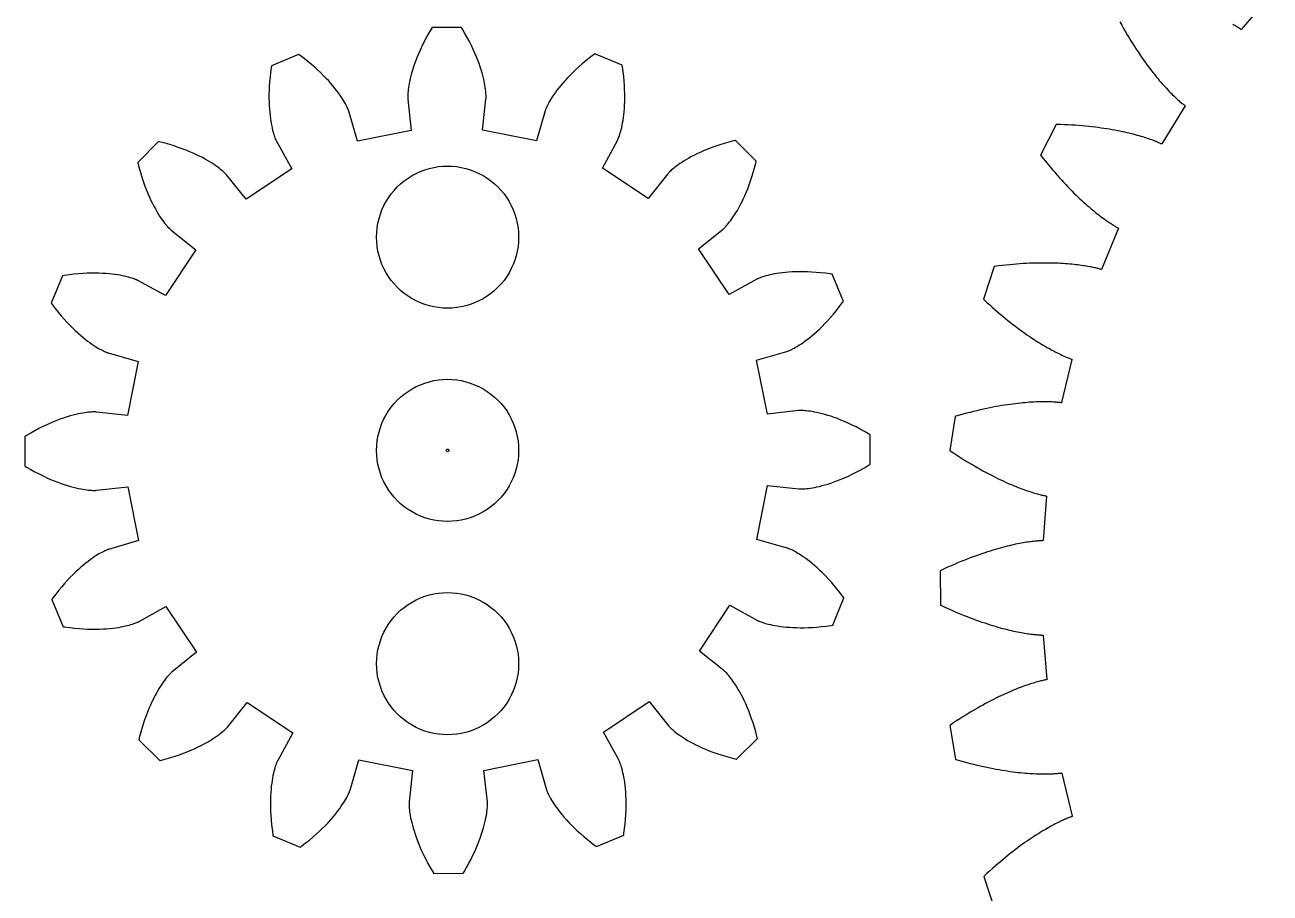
# Model space of a CAD drawing. Extents: x 1 to 210, y 26 to 294.
# Drawn here: x 1.5 to 89.2, y 112.9 to 173.9 of the extents above; entities that cross this region are included whole.
import ezdxf

# ---------------------------------------------------------------- set-up
doc = ezdxf.new("R2010")
doc.units = 0
for name, color, linetype in [('center', 7, 'CONTINUOUS'), ('circles', 7, 'CONTINUOUS'), ('gears', 7, 'CONTINUOUS')]:
    doc.layers.add(name, color=color, linetype=linetype)

msp = doc.modelspace()

# ---------------------------------------------------------------- linework, layer by layer
at = {"layer": 'center', "color": 7}
msp.add_lwpolyline([(31.37574, 144.01332)], close=True, dxfattribs=at)
for points in [[(31.18343, 144.01332), (31.18343, 144.047673), (31.201757, 144.079417), (31.231507, 144.096593)], [(31.231507, 143.930047), (31.201757, 143.947223), (31.18343, 143.978967), (31.18343, 144.01332)], [(31.231507, 144.096593), (31.261258, 144.11377), (31.297912, 144.11377), (31.327663, 144.096593)], [(31.327663, 143.930047), (31.297912, 143.91287), (31.261258, 143.91287), (31.231507, 143.930047)], [(31.327663, 144.096593), (31.357413, 144.079417), (31.37574, 144.047673), (31.37574, 144.01332)], [(31.37574, 144.01332), (31.37574, 143.978967), (31.357413, 143.947223), (31.327663, 143.930047)]]:
    msp.add_open_spline(points, degree=3, dxfattribs=at)
at = {"layer": 'circles', "color": 7}
for points in [[(36.279585, 159.01332)], [(36.279585, 144.01332)], [(36.279585, 129.01332)]]:
    msp.add_lwpolyline(points, close=True, dxfattribs=at)
for points in [[(28.779585, 163.343447), (30.32659, 164.236611), (32.23258, 164.236611), (33.779585, 163.343447)], [(26.279585, 159.01332), (26.279585, 160.799648), (27.23258, 162.450283), (28.779585, 163.343447)], [(33.779585, 163.343447), (35.32659, 162.450283), (36.279585, 160.799648), (36.279585, 159.01332)], [(28.779585, 154.683193), (27.23258, 155.576357), (26.279585, 157.226992), (26.279585, 159.01332)], [(36.279585, 159.01332), (36.279585, 157.226992), (35.32659, 155.576357), (33.779585, 154.683193)], [(33.779585, 154.683193), (32.23258, 153.790029), (30.32659, 153.790029), (28.779585, 154.683193)], [(28.779585, 148.343447), (30.32659, 149.236611), (32.23258, 149.236611), (33.779585, 148.343447)], [(26.279585, 144.01332), (26.279585, 145.799648), (27.23258, 147.450283), (28.779585, 148.343447)], [(33.779585, 148.343447), (35.32659, 147.450283), (36.279585, 145.799648), (36.279585, 144.01332)], [(28.779585, 139.683193), (27.23258, 140.576357), (26.279585, 142.226992), (26.279585, 144.01332)], [(36.279585, 144.01332), (36.279585, 142.226992), (35.32659, 140.576357), (33.779585, 139.683193)], [(33.779585, 139.683193), (32.23258, 138.790029), (30.32659, 138.790029), (28.779585, 139.683193)], [(28.779585, 133.343447), (30.32659, 134.236611), (32.23258, 134.236611), (33.779585, 133.343447)], [(26.279585, 129.01332), (26.279585, 130.799648), (27.23258, 132.450283), (28.779585, 133.343447)], [(33.779585, 133.343447), (35.32659, 132.450283), (36.279585, 130.799648), (36.279585, 129.01332)], [(28.779585, 124.683193), (27.23258, 125.576357), (26.279585, 127.226992), (26.279585, 129.01332)], [(36.279585, 129.01332), (36.279585, 127.226992), (35.32659, 125.576357), (33.779585, 124.683193)], [(33.779585, 124.683193), (32.23258, 123.790029), (30.32659, 123.790029), (28.779585, 124.683193)]]:
    msp.add_open_spline(points, degree=3, dxfattribs=at)
at = {"layer": 'gears', "color": 1}
for points in [[(89.170049, 176.00758), (87.126488, 173.62993), (87.115698, 173.62593), (87.078278, 173.65123), (87.036608, 173.67883), (86.990868, 173.70873), (86.940818, 173.74083), (86.886368, 173.77483), (86.827618, 173.81103), (86.764478, 173.84923), (86.696888, 173.88923), (86.624858, 173.93103), (86.548378, 173.97463)], [(78.599919, 174.15127), (78.729684, 173.91694), (78.859273, 173.68789), (78.988565, 173.46407), (79.117437, 173.24542), (79.245593, 173.03195), (79.373275, 172.82378), (79.500296, 172.62067), (79.626478, 172.42269), (79.751753, 172.22967), (79.87619, 172.04178), (79.999668, 171.85897), (80.121941, 171.68112), (80.243066, 171.50813), (80.362986, 171.3401), (80.481582, 171.177), (80.59873, 171.01876), (80.714486, 170.86525), (80.828673, 170.71657), (80.941291, 170.57269), (81.05215, 170.43338), (81.161198, 170.29878), (81.268488, 170.16876), (81.373722, 170.04333), (81.477076, 169.92244), (81.578429, 169.80602), (81.677539, 169.69396), (81.774519, 169.58632), (81.869199, 169.48317), (81.961569, 169.38427), (82.051569, 169.28957), (82.139019, 169.19907), (82.223989, 169.11277), (82.306329, 169.03037), (82.385939, 168.95217), (82.462869, 168.87797), (82.536999, 168.80777), (82.608259, 168.74127), (82.676599, 168.67877), (82.742009, 168.61997), (82.804249, 168.56487), (82.863559, 168.51347), (82.919509, 168.46567), (82.972349, 168.42147), (83.021819, 168.38057), (83.068119, 168.34327), (83.110929, 168.30917), (83.150189, 168.27837), (83.186079, 168.25087), (83.185374, 168.23937), (81.541632, 165.57336), (81.531502, 165.56736), (81.490702, 165.58656), (81.445202, 165.60746), (81.395232, 165.62986), (81.340692, 165.65376), (81.281612, 165.67896), (81.217952, 165.70566), (81.149512, 165.73356), (81.076472, 165.76256), (80.998772, 165.79256), (80.916352, 165.82366), (80.829152, 165.85566), (80.737202, 165.88846), (80.640532, 165.92206), (80.539001, 165.95646), (80.432722, 165.99136), (80.321398, 166.02676), (80.205327, 166.06266), (80.084494, 166.09876), (79.958672, 166.13526), (79.827966, 166.17206), (79.69238, 166.20896), (79.551842, 166.24586), (79.406232, 166.28266), (79.255849, 166.31946), (79.100502, 166.35596), (78.940137, 166.39226), (78.774741, 166.42806), (78.604434, 166.46336), (78.429273, 166.49816), (78.248957, 166.53236), (78.06365, 166.56566), (77.873543, 166.59826), (77.678323, 166.63006), (77.478113, 166.66096), (77.272899, 166.69066), (77.062746, 166.71926), (76.847711, 166.74676), (76.62766, 166.77276), (76.402604, 166.79756), (76.172584, 166.82076), (75.937721, 166.84236), (75.697774, 166.86236), (75.45304, 166.88066), (75.203394, 166.89716), (74.948826, 166.91166), (74.68928, 166.92426), (74.424992, 166.93496), (74.155904, 166.94396), (74.121894, 166.94474), (74.120794, 166.94485), (74.12055, 166.94474), (73.016787, 164.79152), (73.016774, 164.79122), (73.01745, 164.79036), (73.03817, 164.76366), (73.203397, 164.55236), (73.367436, 164.34631), (73.530392, 164.1453), (73.691969, 163.94933), (73.852288, 163.75844), (74.011228, 163.57259), (74.168545, 163.39168), (74.324361, 163.21574), (74.478608, 163.04462), (74.631111, 162.87838), (74.781747, 162.71695), (74.930572, 162.56022), (75.077408, 162.40828), (75.22231, 162.26096), (75.365157, 162.11826), (75.505825, 161.98009), (75.644317, 161.84646), (75.78051, 161.71732), (75.914404, 161.59266), (76.045755, 161.47239), (76.174794, 161.3563), (76.301168, 161.24454), (76.424932, 161.137), (76.546085, 161.03365), (76.664385, 160.93435), (76.780007, 160.83915), (76.892654, 160.74795), (77.002501, 160.66075), (77.109237, 160.57725), (77.213053, 160.49765), (77.313703, 160.42185), (77.411243, 160.34985), (77.505423, 160.28135), (77.596433, 160.21635), (77.684093, 160.15505), (77.768403, 160.09735), (77.849213, 160.04275), (77.926653, 159.99145), (78.000433, 159.94355), (78.070673, 159.89895), (78.137283, 159.85725), (78.200103, 159.81875), (78.259183, 159.78315), (78.314573, 159.75055), (78.366053, 159.72085), (78.413713, 159.69385), (78.457443, 159.66965), (78.497123, 159.64805), (78.498323, 159.63655), (77.2948, 156.74792), (77.2859, 156.74092), (77.24235, 156.75362), (77.19419, 156.76722), (77.14142, 156.78162), (77.08379, 156.79672), (77.02148, 156.81262), (76.95425, 156.82902), (76.88245, 156.84592), (76.80572, 156.86332), (76.72423, 156.88092), (76.63793, 156.89892), (76.5468, 156.91692), (76.45078, 156.93512), (76.349937, 156.95332), (76.244321, 156.97142), (76.133808, 156.98942), (76.018278, 157.00722), (75.898082, 157.02472), (75.772908, 157.04162), (75.642893, 157.05822), (75.508075, 157.07412), (75.36828, 157.08942), (75.223563, 157.10402), (75.074152, 157.11782), (74.919705, 157.13122), (74.760601, 157.14272), (74.596441, 157.15332), (74.427582, 157.16332), (74.253845, 157.17232), (74.075203, 157.17932), (73.89174, 157.18532), (73.703553, 157.18932), (73.510568, 157.19132), (73.312755, 157.19232), (73.11015, 157.19172), (72.902866, 157.18972), (72.690846, 157.18572), (72.47408, 157.17972), (72.252633, 157.17172), (72.026493, 157.16112), (71.795714, 157.14822), (71.560243, 157.13312), (71.320131, 157.11562), (71.075556, 157.09572), (70.826383, 157.07312), (70.572624, 157.04802), (70.314443, 157.02012), (70.051664, 156.98952), (69.784463, 156.95612), (69.750873, 156.95212), (69.749773, 156.95194), (69.74953, 156.95183), (68.998536, 154.65351), (68.998644, 154.65328), (68.999441, 154.65247), (69.024081, 154.62937), (69.22054, 154.44631), (69.415079, 154.26821), (69.607574, 154.09498), (69.798028, 153.92665), (69.986548, 153.76298), (70.172661, 153.60403), (70.35661, 153.44991), (70.538259, 153.30028), (70.717434, 153.1552), (70.894256, 153.01474), (71.068535, 152.87866), (71.240096, 152.74702), (71.409168, 152.61964), (71.575522, 152.4967), (71.739022, 152.37787), (71.899737, 152.2633), (72.057543, 152.15297), (72.212429, 152.04655), (72.364217, 151.94412), (72.512908, 151.84572), (72.658556, 151.75112), (72.801039, 151.66042), (72.940238, 151.57352), (73.076146, 151.49022), (73.208704, 151.41062), (73.337784, 151.33452), (73.463509, 151.26192), (73.585692, 151.19272), (73.704333, 151.12692), (73.819306, 151.06442), (73.930617, 151.00532), (74.038369, 150.94912), (74.142211, 150.89612), (74.242254, 150.84612), (74.338494, 150.79912), (74.430934, 150.75502), (74.519384, 150.71372), (74.603794, 150.67532), (74.684264, 150.63942), (74.760674, 150.60602), (74.832854, 150.57532), (74.901034, 150.54702), (74.965144, 150.52102), (75.024944, 150.49742), (75.080434, 150.47602), (75.131724, 150.45682), (75.178714, 150.43982), (75.221374, 150.42462), (75.224374, 150.41342), (74.490747, 147.37331), (74.482947, 147.36431), (74.438127, 147.37031), (74.388427, 147.37631), (74.333837, 147.38231), (74.274657, 147.38831), (74.210507, 147.39331), (74.141707, 147.39931), (74.068007, 147.40531), (73.989607, 147.41131), (73.906287, 147.41631), (73.818217, 147.42031), (73.725357, 147.42431), (73.627637, 147.42731), (73.525172, 147.42931), (73.417958, 147.43131), (73.305992, 147.43174), (73.189149, 147.43128), (73.067668, 147.43028), (72.941488, 147.42828), (72.810409, 147.42428), (72.674687, 147.41928), (72.534236, 147.41228), (72.389017, 147.40428), (72.239252, 147.39428), (72.084701, 147.38308), (71.92566, 147.37018), (71.761884, 147.35548), (71.593551, 147.33888), (71.420592, 147.32028), (71.243006, 147.29958), (71.060971, 147.27668), (70.87442, 147.25168), (70.683472, 147.22428), (70.487884, 147.19458), (70.287888, 147.16238), (70.083604, 147.12768), (69.874788, 147.09038), (69.661673, 147.05038), (69.444378, 147.00768), (69.222661, 146.96218), (68.996751, 146.91368), (68.766647, 146.86218), (68.532229, 146.80758), (68.293795, 146.74998), (68.051274, 146.68908), (67.804547, 146.62478), (67.553911, 146.55718), (67.2993, 146.48618), (67.040765, 146.41148), (67.008175, 146.40148), (67.007175, 146.40117), (67.00681, 146.40101), (66.627224, 144.01431), (66.627386, 144.01395), (66.628252, 144.01332), (66.656302, 143.99432), (66.87919, 143.84406), (67.099305, 143.69836), (67.316702, 143.55712), (67.531448, 143.42049), (67.743286, 143.28809), (67.952162, 143.16003), (68.158078, 143.03631), (68.361085, 142.9168), (68.56094, 142.8014), (68.757699, 142.69), (68.951184, 142.58265), (69.141398, 142.47939), (69.328445, 142.37989), (69.512087, 142.28419), (69.69221, 142.19239), (69.869101, 142.10419), (70.04234, 142.01959), (70.211982, 141.93849), (70.378149, 141.86099), (70.540595, 141.78679), (70.699201, 141.71599), (70.854141, 141.64849), (71.00535, 141.58419), (71.15265, 141.52309), (71.296149, 141.46499), (71.435739, 141.40999), (71.571285, 141.35779), (71.702842, 141.30839), (71.830354, 141.26179), (71.953754, 141.21789), (72.073044, 141.17669), (72.188277, 141.13809), (72.299208, 141.10189), (72.405839, 141.06819), (72.508399, 141.03679), (72.606589, 141.00759), (72.700339, 140.98049), (72.789899, 140.95559), (72.874899, 140.93269), (72.955689, 140.91169), (73.031919, 140.89239), (73.103639, 140.87509), (73.170959, 140.85939), (73.233829, 140.84529), (73.292009, 140.83289), (73.345649, 140.82169), (73.394809, 140.81159), (73.439219, 140.80359), (73.444019, 140.79299), (73.198265, 137.6762), (73.191965, 137.6662), (73.146775, 137.6652), (73.096775, 137.6632), (73.041975, 137.6602), (72.982545, 137.6562), (72.918325, 137.6522), (72.849325, 137.6462), (72.775745, 137.6402), (72.697415, 137.6332), (72.614385, 137.6252), (72.526825, 137.6152), (72.434435, 137.6044), (72.337515, 137.5923), (72.235927, 137.5786), (72.129797, 137.5634), (72.019067, 137.5467), (71.903777, 137.5281), (71.784052, 137.5077), (71.659716, 137.4856), (71.53093, 137.4614), (71.397762, 137.4353), (71.260022, 137.407), (71.118007, 137.3765), (70.971474, 137.3437), (70.820724, 137.3087), (70.665562, 137.2711), (70.506234, 137.231), (70.342553, 137.1883), (70.174638, 137.143), (70.002543, 137.095), (69.826377, 137.0441), (69.646033, 136.9905), (69.46167, 136.9338), (69.273238, 136.8742), (69.080843, 136.8114), (68.884483, 136.7454), (68.684161, 136.6761), (68.480052, 136.6036), (68.272088, 136.5277), (68.060323, 136.4482), (67.844758, 136.3652), (67.625634, 136.2786), (67.40282, 136.1883), (67.176313, 136.0942), (66.946356, 135.9964), (66.712936, 135.8946), (66.476055, 135.78883), (66.235711, 135.67906), (65.992079, 135.56524), (65.961419, 135.55074), (65.960444, 135.55031), (65.960255, 135.55008), (65.961255, 133.13365), (65.961363, 133.1334), (65.962296, 133.13294), (65.992996, 133.11834), (66.236755, 133.00451), (66.477186, 132.89485), (66.714222, 132.78919), (66.947742, 132.6875), (67.1778, 132.5896), (67.404341, 132.4957), (67.627229, 132.4053), (67.846482, 132.3189), (68.062015, 132.2359), (68.273895, 132.1565), (68.481935, 132.0805), (68.686202, 132.008), (68.886505, 131.9388), (69.0829, 131.8728), (69.275385, 131.81), (69.463897, 131.7503), (69.648256, 131.6937), (69.828637, 131.6401), (70.004853, 131.5893), (70.176972, 131.5414), (70.344856, 131.4961), (70.508509, 131.4535), (70.668048, 131.4135), (70.823166, 131.3759), (70.973983, 131.3408), (71.120498, 131.3081), (71.262578, 131.2775), (71.400288, 131.2492), (71.533509, 131.2231), (71.662347, 131.199), (71.786682, 131.1768), (71.906446, 131.1564), (72.021829, 131.138), (72.132516, 131.1212), (72.238688, 131.1061), (72.340274, 131.0924), (72.437224, 131.0803), (72.529454, 131.0693), (72.617174, 131.0603), (72.700174, 131.0523), (72.778514, 131.0453), (72.852074, 131.0393), (72.921074, 131.0333), (72.985284, 131.0293), (73.044764, 131.0263), (73.099524, 131.0243), (73.149474, 131.0223), (73.194794, 131.0213), (73.201094, 131.0112), (73.44941, 127.89444), (73.44471, 127.88384), (73.4002, 127.87584), (73.35116, 127.86584), (73.29747, 127.85494), (73.23923, 127.84244), (73.17645, 127.82834), (73.10912, 127.81274), (73.03747, 127.79534), (72.96122, 127.77624), (72.88053, 127.75524), (72.79539, 127.73214), (72.70594, 127.70724), (72.61215, 127.68004), (72.51398, 127.65094), (72.411512, 127.61934), (72.304894, 127.58564), (72.193918, 127.54924), (72.078846, 127.51064), (71.959593, 127.46934), (71.836229, 127.42554), (71.708687, 127.37904), (71.57714, 127.32964), (71.441644, 127.27734), (71.302199, 127.22224), (71.158805, 127.16424), (71.011448, 127.10304), (70.86037, 127.03874), (70.705451, 126.97134), (70.5468, 126.90044), (70.384415, 126.82624), (70.218419, 126.74864), (70.048745, 126.66764), (69.875566, 126.58294), (69.698885, 126.49474), (69.518755, 126.40284), (69.335229, 126.30714), (69.148309, 126.20764), (68.958048, 126.10418), (68.764568, 125.99684), (68.567978, 125.88538), (68.368222, 125.76992), (68.165476, 125.65038), (67.959553, 125.52655), (67.750695, 125.39854), (67.539009, 125.26609), (67.324442, 125.12932), (67.107103, 124.98801), (66.887058, 124.84231), (66.664418, 124.692), (66.636348, 124.673), (66.635482, 124.67233), (66.635292, 124.6721), (67.016938, 122.28544), (67.017168, 122.28525), (67.018162, 122.28497), (67.050882, 122.27497), (67.309437, 122.20037), (67.564165, 122.12937), (67.81493, 122.06167), (68.061557, 121.99747), (68.304168, 121.93667), (68.542749, 121.87907), (68.777055, 121.82447), (69.007278, 121.77317), (69.233159, 121.72477), (69.454941, 121.67927), (69.672437, 121.63657), (69.885468, 121.59667), (70.094335, 121.55957), (70.298724, 121.52497), (70.498636, 121.49277), (70.694194, 121.46317), (70.885262, 121.43577), (71.071786, 121.41077), (71.25394, 121.38797), (71.431414, 121.36717), (71.604399, 121.34857), (71.772759, 121.33187), (71.936492, 121.31707), (72.095732, 121.30457), (72.250144, 121.29317), (72.400049, 121.28417), (72.545128, 121.27617), (72.685637, 121.27017), (72.821367, 121.26517), (72.95233, 121.26117), (73.078696, 121.25817), (73.20016, 121.25617), (73.316903, 121.25563), (73.428983, 121.25619), (73.53616, 121.25819), (73.638608, 121.26119), (73.736368, 121.26419), (73.829158, 121.26819), (73.917258, 121.27219), (74.000548, 121.27719), (74.078968, 121.28219), (74.152578, 121.28719), (74.221538, 121.29319), (74.285548, 121.29919), (74.344798, 121.30519), (74.399338, 121.31119), (74.449048, 121.31719), (74.493858, 121.32319), (74.501658, 121.31519), (75.237841, 118.27521), (75.234841, 118.26411), (75.192221, 118.24891), (75.145281, 118.23171), (75.094071, 118.21261), (75.038521, 118.19111), (74.978701, 118.16751), (74.914781, 118.14161), (74.846571, 118.11331), (74.774321, 118.08261), (74.698011, 118.04931), (74.617591, 118.01341), (74.533111, 117.97481), (74.444751, 117.93351), (74.352391, 117.88941), (74.256131, 117.84231), (74.156161, 117.79241), (74.052233, 117.73931), (73.944708, 117.68321), (73.833339, 117.62391), (73.718482, 117.56141), (73.599837, 117.49561), (73.477758, 117.42641), (73.35212, 117.35371), (73.223048, 117.27771), (73.090526, 117.19801), (72.954745, 117.11481), (72.815624, 117.02771), (72.673297, 116.93701), (72.527751, 116.84241), (72.378985, 116.74391), (72.227297, 116.64155), (72.072499, 116.53505), (71.914833, 116.42454), (71.754179, 116.30997), (71.590765, 116.19114), (71.424537, 116.06816), (71.255604, 115.94081), (71.084089, 115.80915), (70.909922, 115.67297), (70.733224, 115.53236), (70.55412, 115.38735), (70.372717, 115.23771), (70.188838, 115.0835), (70.002769, 114.92442), (69.814521, 114.76076), (69.62415, 114.5924), (69.431762, 114.41909), (69.237428, 114.24102), (69.041132, 114.05788), (69.016512, 114.03468), (69.0157, 114.03389), (69.01551, 114.03366), (69.768436, 111.73547)]]:
    msp.add_lwpolyline(points, dxfattribs=at)
msp.add_lwpolyline([(51.143058, 133.11891), (53.082068, 132.05541), (53.095768, 132.04841), (53.120268, 132.03651), (53.155768, 132.02031), (53.202468, 132.00011), (53.260568, 131.97651), (53.330168, 131.95001), (53.411568, 131.92101), (53.504768, 131.89011), (53.609928, 131.85761), (53.727188, 131.82431), (53.856568, 131.79061), (53.998218, 131.75691), (54.152078, 131.72381), (54.318238, 131.69191), (54.496708, 131.66161), (54.687588, 131.63351), (54.890828, 131.60821), (55.106198, 131.58611), (55.333808, 131.56801), (55.573668, 131.55431), (55.825528, 131.54531), (56.089378, 131.54131), (56.365168, 131.54331), (56.652568, 131.55131), (56.951598, 131.56641), (57.262028, 131.58881), (57.583608, 131.61911), (57.916268, 131.65781), (58.259758, 131.70531), (58.347258, 131.71871), (58.369158, 131.72271), (58.380258, 131.72371), (58.385258, 131.72442), (58.388258, 131.72473), (58.389258, 131.72503), (58.389678, 131.72525), (59.179098, 133.64184), (59.179048, 133.64231), (59.178268, 133.64331), (59.176268, 133.64531), (59.173268, 133.64931), (59.166268, 133.65831), (59.153068, 133.67621), (59.100368, 133.74741), (58.890128, 134.02296), (58.681268, 134.28477), (58.474188, 134.53279), (58.269668, 134.76732), (58.068038, 134.98867), (57.869808, 135.19698), (57.675408, 135.39246), (57.485338, 135.57547), (57.299888, 135.74629), (57.119788, 135.90513), (56.945178, 136.0525), (56.776698, 136.18851), (56.614618, 136.31362), (56.459418, 136.42817), (56.311408, 136.53246), (56.170948, 136.62686), (56.038538, 136.71166), (55.914378, 136.78766), (55.798698, 136.85486), (55.692058, 136.91376), (55.594558, 136.96476), (55.506558, 137.00846), (55.428358, 137.04516), (55.360258, 137.07536), (55.302358, 137.09956), (55.255058, 137.11806), (55.218358, 137.13156), (55.192558, 137.13956), (55.177958, 137.14456), (53.052448, 137.75525), (53.799168, 141.54826), (55.997608, 141.30767), (56.012908, 141.30667), (56.040108, 141.30467), (56.079208, 141.30367), (56.130008, 141.30298), (56.192808, 141.30365), (56.267308, 141.30565), (56.353608, 141.30965), (56.451508, 141.31665), (56.561128, 141.32695), (56.682208, 141.34105), (56.814638, 141.35935), (56.958258, 141.38245), (57.113098, 141.41085), (57.278818, 141.44505), (57.455308, 141.48545), (57.642408, 141.53255), (57.839738, 141.58695), (58.047238, 141.64895), (58.264648, 141.71905), (58.491618, 141.79785), (58.727818, 141.88575), (58.973068, 141.98295), (59.227118, 142.09016), (59.489548, 142.2077), (59.760028, 142.33607), (60.038268, 142.47557), (60.323828, 142.62675), (60.616348, 142.7898), (60.915428, 142.9651), (60.991128, 143.011), (61.010128, 143.0226), (61.020128, 143.0276), (61.025128, 143.0306), (61.027128, 143.0326), (61.028128, 143.03326), (61.028318, 143.0336), (61.024318, 145.10642), (61.024098, 145.10684), (61.023098, 145.10749), (61.021098, 145.10849), (61.016098, 145.11149), (61.006098, 145.11749), (60.987098, 145.12899), (60.911198, 145.17439), (60.611438, 145.34861), (60.318198, 145.5105), (60.032138, 145.66045), (59.753398, 145.799), (59.482338, 145.92624), (59.219468, 146.04282), (58.965078, 146.14905), (58.719368, 146.24555), (58.482828, 146.33235), (58.255488, 146.41035), (58.037878, 146.47955), (57.830208, 146.54085), (57.632668, 146.59435), (57.445318, 146.64065), (57.268688, 146.68035), (57.102818, 146.71375), (56.947868, 146.74165), (56.804088, 146.76425), (56.671618, 146.78205), (56.550518, 146.79545), (56.440948, 146.80545), (56.342848, 146.81145), (56.256548, 146.81545), (56.182048, 146.81745), (56.119348, 146.81777), (56.068448, 146.81677), (56.029448, 146.81477), (56.002248, 146.81277), (55.986948, 146.81177), (53.789418, 146.56269), (53.027868, 150.35263), (55.151028, 150.97172), (55.165628, 150.97672), (55.191328, 150.98572), (55.227928, 150.99942), (55.275128, 151.01812), (55.333028, 151.04252), (55.401028, 151.07292), (55.479028, 151.10992), (55.566928, 151.15402), (55.664128, 151.20542), (55.770648, 151.26482), (55.886008, 151.33242), (56.009868, 151.40882), (56.142128, 151.49422), (56.282148, 151.58912), (56.429768, 151.69404), (56.584468, 151.80912), (56.746088, 151.93488), (56.913988, 152.07152), (57.087938, 152.21949), (57.267538, 152.37915), (57.452278, 152.55062), (57.641618, 152.73436), (57.835288, 152.93066), (58.032748, 153.13966), (58.233498, 153.3618), (58.437128, 153.59715), (58.643038, 153.84603), (58.850888, 154.10863), (59.060158, 154.38509), (59.112658, 154.45629), (59.125758, 154.47429), (59.132758, 154.48329), (59.135758, 154.48829), (59.137758, 154.49029), (59.138558, 154.49125), (59.138638, 154.49167), (58.341698, 156.40501), (58.341298, 156.40538), (58.340298, 156.40555), (58.337298, 156.40595), (58.331298, 156.40687), (58.320298, 156.40887), (58.298298, 156.41187), (58.210698, 156.42457), (57.867108, 156.47077), (57.534258, 156.50817), (57.212518, 156.53727), (56.902038, 156.55877), (56.603048, 156.57267), (56.315588, 156.57967), (56.039778, 156.58048), (55.775998, 156.57548), (55.524108, 156.56518), (55.284408, 156.55018), (55.056858, 156.53088), (54.841488, 156.50798), (54.638428, 156.48188), (54.447748, 156.45308), (54.269308, 156.42208), (54.103308, 156.38948), (53.949518, 156.35588), (53.808068, 156.32158), (53.678708, 156.28738), (53.561678, 156.25368), (53.456648, 156.22088), (53.363548, 156.18958), (53.282148, 156.16028), (53.212648, 156.13348), (53.154648, 156.10958), (53.108048, 156.08918), (53.072448, 156.07278), (53.048048, 156.06078), (53.034348, 156.05378), (51.099498, 154.98271), (48.945518, 158.1926), (50.670088, 159.5771), (50.681788, 159.5871), (50.702188, 159.6052), (50.730788, 159.6317), (50.767288, 159.6671), (50.811288, 159.7119), (50.862388, 159.7661), (50.920288, 159.8301), (50.984588, 159.9044), (51.054788, 159.9892), (51.130388, 160.0847), (51.211088, 160.19134), (51.296288, 160.30935), (51.385788, 160.43892), (51.478888, 160.58026), (51.575088, 160.73361), (51.674088, 160.89917), (51.775288, 161.07708), (51.878158, 161.26766), (51.982278, 161.47098), (52.086948, 161.68712), (52.191988, 161.91634), (52.296648, 162.15859), (52.400498, 162.41396), (52.502898, 162.68264), (52.603328, 162.96478), (52.701428, 163.2601), (52.796328, 163.56879), (52.887928, 163.89094), (52.975428, 164.2265), (52.996628, 164.3125), (53.001628, 164.334), (53.004628, 164.3448), (53.005628, 164.3508), (53.006338, 164.3538), (53.006608, 164.35479), (53.006568, 164.35526), (51.537908, 165.81803), (51.537568, 165.81822), (51.536568, 165.8178), (51.533568, 165.81713), (51.528568, 165.81513), (51.517768, 165.81313), (51.496168, 165.80813), (51.410268, 165.78653), (51.075158, 165.69763), (50.753338, 165.60493), (50.445068, 165.50863), (50.149998, 165.40943), (49.868408, 165.30783), (49.600118, 165.20436), (49.345098, 165.0995), (49.103248, 164.9939), (48.874538, 164.88804), (48.658738, 164.78234), (48.455818, 164.67756), (48.265738, 164.57391), (48.088088, 164.47202), (47.922908, 164.37252), (47.769918, 164.27572), (47.628938, 164.18212), (47.499818, 164.09222), (47.382178, 164.00642), (47.275838, 163.92532), (47.180538, 163.84922), (47.095938, 163.77872), (47.021938, 163.71412), (46.958038, 163.65602), (46.904038, 163.60462), (46.859538, 163.56042), (46.824238, 163.52382), (46.797738, 163.49512), (46.779738, 163.47472), (46.769738, 163.46292), (45.391928, 161.73295), (42.173578, 163.87429), (43.237078, 165.81331), (43.244078, 165.82711), (43.255978, 165.85161), (43.272078, 165.88711), (43.292278, 165.93381), (43.315878, 165.99191), (43.342478, 166.06151), (43.371478, 166.14301), (43.402378, 166.23621), (43.434878, 166.34137), (43.468078, 166.45863), (43.501778, 166.58802), (43.535378, 166.72966), (43.568478, 166.88352), (43.600278, 167.04969), (43.630578, 167.22816), (43.658578, 167.41903), (43.683878, 167.62228), (43.706078, 167.83765), (43.724378, 168.06525), (43.738478, 168.30508), (43.747478, 168.55695), (43.751478, 168.8208), (43.749478, 169.09659), (43.741478, 169.38399), (43.726378, 169.68301), (43.703978, 169.99346), (43.673678, 170.31503), (43.634978, 170.6477), (43.587578, 170.99117), (43.574178, 171.07857), (43.571178, 171.10047), (43.569178, 171.11157), (43.568248, 171.11657), (43.567958, 171.11957), (43.567628, 171.12057), (43.567408, 171.121), (41.650828, 171.91041), (41.650348, 171.91038), (41.649348, 171.90959), (41.647348, 171.90759), (41.642348, 171.90359), (41.633348, 171.89659), (41.615348, 171.88329), (41.544248, 171.83059), (41.268708, 171.62036), (41.006888, 171.41149), (40.758868, 171.20441), (40.524338, 170.9999), (40.302988, 170.79826), (40.094688, 170.60003), (39.899188, 170.40563), (39.716178, 170.21557), (39.545368, 170.03012), (39.386528, 169.85002), (39.239158, 169.67541), (39.103148, 169.50693), (38.978038, 169.34485), (38.863488, 169.18965), (38.759218, 169.04163), (38.664818, 168.90117), (38.579918, 168.76876), (38.504018, 168.6446), (38.436818, 168.52892), (38.377918, 168.42229), (38.326818, 168.32479), (38.283118, 168.23679), (38.246418, 168.15849), (38.216218, 168.09039), (38.192018, 168.03249), (38.173418, 167.98519), (38.159918, 167.94859), (38.150918, 167.92279), (38.145918, 167.90809), (37.535228, 165.78257), (33.742218, 166.52928), (33.982808, 168.72772), (33.983808, 168.74312), (33.985808, 168.77032), (33.986808, 168.80942), (33.987498, 168.86012), (33.987128, 168.92292), (33.985128, 168.99742), (33.981128, 169.08372), (33.974128, 169.18162), (33.963828, 169.29125), (33.949628, 169.41233), (33.931328, 169.54476), (33.908228, 169.68838), (33.879828, 169.84321), (33.845628, 170.00893), (33.805328, 170.18541), (33.758228, 170.37252), (33.703828, 170.56985), (33.641828, 170.77736), (33.571728, 170.99476), (33.492928, 171.22173), (33.405028, 171.45793), (33.307828, 171.70319), (33.200618, 171.95722), (33.083078, 172.21966), (32.954708, 172.49014), (32.815208, 172.76838), (32.664028, 173.05394), (32.500968, 173.34645), (32.325678, 173.64554), (32.279878, 173.72124), (32.268278, 173.74024), (32.262278, 173.74924), (32.259278, 173.75424), (32.258278, 173.75624), (32.257598, 173.75724), (32.257258, 173.75744), (30.184438, 173.75344), (30.184008, 173.75321), (30.183388, 173.75225), (30.182388, 173.75025), (30.179388, 173.74525), (30.173388, 173.73525), (30.161888, 173.71625), (30.116488, 173.64035), (29.942268, 173.34059), (29.780378, 173.04735), (29.630418, 172.76129), (29.491868, 172.48255), (29.364628, 172.21149), (29.248058, 171.94862), (29.141878, 171.69423), (29.045478, 171.44852), (28.958778, 171.21198), (28.880878, 170.98464), (28.811578, 170.76702), (28.750378, 170.55935), (28.696778, 170.3618), (28.650478, 170.17447), (28.610778, 169.99783), (28.577278, 169.83196), (28.549478, 169.67702), (28.526878, 169.53323), (28.508978, 169.40077), (28.495378, 169.27968), (28.485378, 169.1701), (28.478378, 169.0721), (28.474378, 168.9858), (28.472378, 168.9113), (28.472048, 168.8485), (28.472958, 168.7976), (28.474958, 168.7587), (28.476958, 168.7315), (28.477958, 168.7162), (28.727028, 166.51866), (24.937088, 165.75712), (24.317998, 167.88028), (24.312998, 167.89488), (24.303998, 167.92058), (24.290298, 167.95728), (24.271598, 168.00458), (24.247198, 168.06248), (24.216798, 168.13048), (24.179698, 168.20848), (24.135598, 168.29638), (24.084198, 168.39358), (24.024798, 168.50011), (23.957298, 168.61546), (23.880898, 168.73933), (23.795498, 168.87158), (23.700598, 169.01161), (23.595678, 169.15923), (23.480608, 169.31393), (23.354838, 169.47555), (23.218188, 169.64345), (23.070218, 169.8174), (22.910568, 169.997), (22.739088, 170.18174), (22.555358, 170.37108), (22.359058, 170.56474), (22.150058, 170.76222), (21.927918, 170.96296), (21.692568, 171.16658), (21.443688, 171.3725), (21.181088, 171.58035), (20.904618, 171.78962), (20.833418, 171.84222), (20.815418, 171.85532), (20.806418, 171.86132), (20.801418, 171.86432), (20.799418, 171.86532), (20.798418, 171.86614), (20.798008, 171.86621), (18.884658, 171.06928), (18.884298, 171.06888), (18.884148, 171.06788), (18.883728, 171.06488), (18.882788, 171.05888), (18.880788, 171.04788), (18.877788, 171.02578), (18.864688, 170.93818), (18.818488, 170.5946), (18.781088, 170.26174), (18.752088, 169.94), (18.730888, 169.62951), (18.716988, 169.33051), (18.709988, 169.04304), (18.709138, 168.76724), (18.714138, 168.50346), (18.724438, 168.25157), (18.739438, 168.01187), (18.758738, 167.78431), (18.781638, 167.56894), (18.807738, 167.36588), (18.836538, 167.1752), (18.867538, 166.99677), (18.900038, 166.83076), (18.933638, 166.67697), (18.967838, 166.53552), (19.002038, 166.40617), (19.035738, 166.28914), (19.068538, 166.1841), (19.099838, 166.091), (19.129138, 166.0096), (19.155938, 165.9402), (19.179838, 165.8822), (19.200138, 165.8356), (19.216538, 165.8001), (19.228538, 165.7757), (19.235538, 165.7621), (20.306608, 163.82725), (17.096728, 161.67327), (15.712218, 163.39784), (15.702218, 163.40954), (15.684118, 163.42994), (15.657518, 163.45854), (15.622118, 163.49494), (15.577318, 163.53894), (15.523118, 163.59004), (15.459018, 163.64794), (15.384718, 163.71214), (15.299918, 163.78234), (15.204418, 163.85804), (15.097778, 163.93874), (14.979768, 164.02404), (14.850198, 164.11354), (14.708858, 164.20654), (14.555498, 164.30274), (14.389938, 164.40164), (14.212028, 164.50281), (14.021448, 164.60566), (13.818128, 164.70978), (13.601988, 164.81448), (13.372768, 164.91947), (13.130518, 165.02416), (12.875148, 165.12804), (12.606468, 165.23042), (12.324318, 165.33081), (12.029008, 165.42901), (11.720308, 165.52391), (11.398168, 165.61551), (11.062608, 165.70301), (10.976608, 165.72421), (10.955008, 165.72921), (10.944208, 165.73221), (10.939208, 165.73321), (10.936208, 165.7339), (10.935208, 165.7342), (10.934728, 165.73415), (9.471959, 164.2655), (9.471769, 164.26515), (9.472209, 164.26415), (9.472859, 164.26115), (9.473859, 164.25615), (9.476859, 164.24535), (9.481859, 164.22375), (9.503359, 164.13785), (9.592159, 163.80274), (9.684859, 163.48093), (9.781159, 163.17266), (9.880359, 162.87759), (9.981959, 162.59599), (10.085429, 162.32771), (10.190289, 162.07269), (10.295889, 161.83084), (10.401749, 161.60213), (10.507449, 161.38633), (10.612218, 161.18342), (10.715878, 160.99333), (10.817768, 160.81569), (10.917268, 160.6505), (11.014068, 160.4975), (11.107668, 160.35652), (11.197568, 160.22741), (11.283368, 160.10977), (11.364468, 160.00342), (11.440468, 159.90812), (11.511068, 159.82352), (11.575668, 159.74952), (11.633768, 159.68562), (11.685168, 159.63162), (11.729368, 159.58712), (11.765968, 159.55182), (11.794768, 159.52532), (11.815068, 159.50742), (11.826868, 159.49742), (13.556828, 158.11962), (11.415489, 154.90126), (9.47647, 155.96476), (9.46277, 155.97176), (9.43827, 155.98366), (9.40277, 155.99986), (9.35607, 156.02006), (9.29797, 156.04366), (9.22837, 156.07016), (9.14697, 156.09916), (9.05377, 156.13006), (8.94862, 156.16256), (8.83136, 156.19586), (8.70197, 156.22956), (8.56033, 156.26316), (8.40647, 156.29626), (8.24031, 156.32806), (8.06183, 156.35836), (7.87096, 156.38636), (7.66772, 156.41166), (7.45234, 156.43376), (7.224731, 156.45186), (6.984871, 156.46556), (6.733021, 156.47456), (6.469171, 156.47856), (6.193371, 156.47656), (5.905981, 156.46856), (5.606952, 156.45346), (5.296512, 156.43106), (4.974942, 156.40076), (4.642272, 156.36206), (4.298792, 156.31456), (4.211292, 156.30116), (4.189292, 156.29716), (4.178192, 156.29616), (4.173192, 156.29545), (4.170192, 156.29515), (4.169192, 156.29484), (4.168772, 156.29462), (3.379352, 154.37803), (3.379392, 154.37756), (3.380182, 154.37656), (3.382182, 154.37456), (3.385182, 154.37056), (3.392182, 154.36156), (3.405382, 154.34366), (3.458082, 154.27246), (3.668322, 153.99691), (3.877182, 153.7351), (4.084262, 153.48708), (4.288772, 153.25255), (4.490412, 153.0312), (4.688642, 152.82289), (4.883042, 152.62741), (5.073112, 152.4444), (5.258562, 152.27358), (5.438652, 152.11474), (5.613272, 151.96737), (5.781741, 151.83136), (5.943831, 151.70625), (6.099031, 151.5917), (6.247041, 151.48741), (6.387501, 151.39301), (6.519911, 151.30821), (6.644071, 151.23221), (6.759751, 151.16501), (6.866381, 151.10611), (6.963881, 151.05511), (7.051881, 151.01141), (7.130081, 150.97471), (7.198181, 150.94451), (7.256081, 150.92031), (7.303381, 150.90181), (7.340081, 150.88831), (7.365881, 150.88031), (7.380481, 150.87531), (9.50599, 150.26462), (8.759281, 146.47161), (6.560841, 146.7122), (6.545441, 146.7132), (6.518241, 146.7152), (6.479141, 146.7162), (6.428341, 146.71689), (6.365541, 146.71622), (6.291041, 146.71422), (6.204741, 146.71022), (6.106841, 146.70322), (5.997211, 146.69292), (5.876131, 146.67872), (5.743702, 146.66042), (5.600082, 146.63732), (5.445242, 146.60892), (5.279532, 146.57472), (5.103042, 146.53442), (4.915942, 146.48732), (4.718612, 146.43292), (4.511102, 146.37092), (4.293702, 146.30082), (4.066732, 146.22202), (3.830532, 146.13412), (3.585272, 146.03692), (3.331232, 145.92971), (3.068802, 145.81217), (2.798322, 145.6838), (2.520082, 145.5443), (2.234522, 145.39312), (1.942002, 145.23007), (1.642922, 145.05477), (1.567222, 145.00887), (1.548222, 144.99727), (1.538222, 144.99127), (1.533222, 144.98827), (1.531222, 144.98627), (1.530222, 144.98561), (1.530032, 144.98527), (1.534032, 142.91245), (1.534252, 142.91203), (1.535252, 142.91138), (1.537252, 142.91038), (1.542252, 142.90738), (1.552252, 142.90138), (1.571252, 142.88988), (1.647152, 142.84448), (1.946912, 142.67026), (2.240152, 142.50837), (2.526212, 142.35842), (2.804952, 142.21987), (3.076002, 142.09263), (3.338882, 141.97605), (3.593282, 141.86992), (3.838982, 141.77342), (4.075522, 141.68662), (4.302862, 141.60862), (4.520472, 141.53942), (4.728142, 141.47812), (4.925692, 141.42462), (5.113032, 141.37832), (5.289672, 141.33862), (5.455532, 141.30512), (5.610482, 141.27742), (5.754262, 141.25492), (5.886741, 141.23712), (6.007831, 141.22372), (6.117411, 141.21372), (6.215511, 141.20772), (6.301911, 141.20372), (6.376411, 141.20172), (6.439111, 141.2014), (6.490011, 141.2024), (6.529011, 141.2044), (6.556211, 141.2064), (6.571511, 141.2074), (8.769041, 141.45648), (9.53058, 137.66654), (7.407431, 137.04745), (7.392831, 137.04245), (7.367131, 137.03345), (7.330531, 137.01975), (7.283331, 137.00105), (7.225431, 136.97665), (7.157431, 136.94625), (7.079431, 136.90925), (6.991531, 136.86515), (6.894331, 136.81375), (6.787801, 136.75435), (6.672441, 136.68675), (6.548581, 136.61035), (6.416321, 136.52495), (6.276301, 136.43005), (6.128681, 136.32512), (5.973981, 136.21005), (5.812361, 136.08429), (5.644462, 135.94764), (5.470512, 135.79967), (5.290912, 135.64002), (5.106182, 135.46855), (4.916842, 135.28481), (4.723172, 135.08851), (4.525702, 134.87951), (4.324952, 134.65737), (4.121332, 134.42202), (3.915412, 134.17314), (3.707562, 133.91053), (3.498292, 133.63408), (3.445792, 133.56288), (3.432692, 133.54488), (3.425692, 133.53588), (3.422692, 133.53088), (3.420692, 133.52888), (3.419892, 133.52792), (3.419812, 133.5275), (4.216752, 131.61416), (4.217152, 131.61379), (4.218152, 131.61362), (4.221152, 131.61321), (4.227152, 131.6123), (4.238152, 131.6103), (4.260152, 131.6073), (4.347752, 131.5946), (4.691342, 131.5484), (5.024192, 131.511), (5.345932, 131.4819), (5.656412, 131.4604), (5.955411, 131.4465), (6.242871, 131.4395), (6.518671, 131.43869), (6.782451, 131.44369), (7.034341, 131.45399), (7.274041, 131.46899), (7.50159, 131.48829), (7.71697, 131.51119), (7.92003, 131.53729), (8.1107, 131.56609), (8.28914, 131.59709), (8.45515, 131.62959), (8.60894, 131.66319), (8.75038, 131.69749), (8.87974, 131.73169), (8.99677, 131.76539), (9.10181, 131.79819), (9.19491, 131.82949), (9.27631, 131.85879), (9.34581, 131.88559), (9.40381, 131.90949), (9.45041, 131.92989), (9.48601, 131.94629), (9.51041, 131.95829), (9.52411, 131.96529), (11.458949, 133.03636), (13.612928, 129.82647), (11.888358, 128.44197), (11.876658, 128.43197), (11.856258, 128.41387), (11.827658, 128.38737), (11.791158, 128.35197), (11.747158, 128.30717), (11.696058, 128.25297), (11.638158, 128.18897), (11.573858, 128.11467), (11.503658, 128.02987), (11.428058, 127.93437), (11.347358, 127.82773), (11.262158, 127.70972), (11.172658, 127.58015), (11.079558, 127.43881), (10.983358, 127.28546), (10.884358, 127.11989), (10.783158, 126.94199), (10.680298, 126.75141), (10.576178, 126.54809), (10.471499, 126.33195), (10.366459, 126.10273), (10.261809, 125.86048), (10.157959, 125.60511), (10.055549, 125.33643), (9.955119, 125.05429), (9.856919, 124.75897), (9.762019, 124.45028), (9.670419, 124.12813), (9.582919, 123.79256), (9.561719, 123.70656), (9.556719, 123.68506), (9.553719, 123.67426), (9.552719, 123.66826), (9.552009, 123.66526), (9.551739, 123.66427), (9.551779, 123.6638), (11.020438, 122.20103), (11.020788, 122.20084), (11.021788, 122.20126), (11.024788, 122.20192), (11.029788, 122.20392), (11.040588, 122.20592), (11.062188, 122.21092), (11.148088, 122.23252), (11.483188, 122.32142), (11.805008, 122.41412), (12.113288, 122.51042), (12.408348, 122.60962), (12.689948, 122.71122), (12.958238, 122.81468), (13.213258, 122.91955), (13.455098, 123.02515), (13.683808, 123.13101), (13.899608, 123.23671), (14.102528, 123.34148), (14.292608, 123.44514), (14.470258, 123.54703), (14.635438, 123.64653), (14.788438, 123.74333), (14.929418, 123.83693), (15.058528, 123.92683), (15.176178, 124.01263), (15.282518, 124.09373), (15.377818, 124.16973), (15.462418, 124.24023), (15.536418, 124.30483), (15.600218, 124.36293), (15.654218, 124.41433), (15.698718, 124.45853), (15.734018, 124.49513), (15.760518, 124.52383), (15.778418, 124.54423), (15.788418, 124.55603), (17.166218, 126.286), (20.384568, 124.14466), (19.321068, 122.20564), (19.314068, 122.19194), (19.302068, 122.16744), (19.285968, 122.13194), (19.265768, 122.08524), (19.242168, 122.02714), (19.215568, 121.95754), (19.186568, 121.87604), (19.155668, 121.78284), (19.123168, 121.67768), (19.089968, 121.56042), (19.056268, 121.43103), (19.022668, 121.28939), (18.989568, 121.13553), (18.957768, 120.96936), (18.927468, 120.79089), (18.899368, 120.60002), (18.874068, 120.39677), (18.851868, 120.1814), (18.833568, 119.9538), (18.819468, 119.71396), (18.810468, 119.4621), (18.806468, 119.19825), (18.808468, 118.92246), (18.816468, 118.63506), (18.831568, 118.33604), (18.853968, 118.02559), (18.884268, 117.70402), (18.922968, 117.37135), (18.970368, 117.02788), (18.983768, 116.94048), (18.986768, 116.91858), (18.988768, 116.90748), (18.989698, 116.90248), (18.989998, 116.89948), (18.990318, 116.89848), (18.990538, 116.89805), (20.907118, 116.10864), (20.907598, 116.10867), (20.908598, 116.10946), (20.910598, 116.11146), (20.915598, 116.11546), (20.924598, 116.12246), (20.942598, 116.13576), (21.013698, 116.18846), (21.289248, 116.39869), (21.551068, 116.60756), (21.799078, 116.81464), (22.033618, 117.01915), (22.254958, 117.22079), (22.463268, 117.41902), (22.658758, 117.61342), (22.841768, 117.80348), (23.012588, 117.98893), (23.171418, 118.16903), (23.318788, 118.34364), (23.454798, 118.51212), (23.579908, 118.6742), (23.694458, 118.8294), (23.798728, 118.97742), (23.893128, 119.11788), (23.978028, 119.25029), (24.053928, 119.37445), (24.121128, 119.49013), (24.180028, 119.59676), (24.231128, 119.69426), (24.274828, 119.78226), (24.311528, 119.86056), (24.341728, 119.92866), (24.365928, 119.98656), (24.384528, 120.03386), (24.398028, 120.07046), (24.407028, 120.09626), (24.412028, 120.11086), (25.022718, 122.23638), (28.815728, 121.48966), (28.575138, 119.29123), (28.574138, 119.27583), (28.572138, 119.24863), (28.571138, 119.20953), (28.570448, 119.15883), (28.570818, 119.09603), (28.572818, 119.02153), (28.576818, 118.93533), (28.583818, 118.83743), (28.594118, 118.7278), (28.608318, 118.60672), (28.626618, 118.47429), (28.649718, 118.33067), (28.678118, 118.17584), (28.712318, 118.01012), (28.752618, 117.83364), (28.799718, 117.64653), (28.854118, 117.4492), (28.916118, 117.24169), (28.986218, 117.02429), (29.065018, 116.79732), (29.152918, 116.56112), (29.250118, 116.31586), (29.357328, 116.06182), (29.474868, 115.79939), (29.603238, 115.52891), (29.742738, 115.25067), (29.893928, 114.96511), (30.056978, 114.6726), (30.232278, 114.37351), (30.278078, 114.29781), (30.289678, 114.27881), (30.295678, 114.26981), (30.298678, 114.26481), (30.300678, 114.26281), (30.301348, 114.26181), (30.301698, 114.26161), (32.374518, 114.26561), (32.374938, 114.26584), (32.375568, 114.2668), (32.376568, 114.2688), (32.379568, 114.2738), (32.385568, 114.2838), (32.397068, 114.3028), (32.442468, 114.3787), (32.616678, 114.67845), (32.778578, 114.9717), (32.928528, 115.25776), (33.067078, 115.5365), (33.194318, 115.80756), (33.310888, 116.07043), (33.417068, 116.32482), (33.513468, 116.57053), (33.600168, 116.80707), (33.678068, 117.03441), (33.747368, 117.25203), (33.808568, 117.4597), (33.862168, 117.65724), (33.908468, 117.84458), (33.948168, 118.02122), (33.981668, 118.18709), (34.009468, 118.34203), (34.032068, 118.48582), (34.049968, 118.61828), (34.063568, 118.73937), (34.073568, 118.84894), (34.080568, 118.94694), (34.084568, 119.03324), (34.086568, 119.10774), (34.086898, 119.17054), (34.085998, 119.22144), (34.083998, 119.26034), (34.081998, 119.28754), (34.080998, 119.30284), (33.831918, 121.50038), (37.621858, 122.26192), (38.240958, 120.13876), (38.245958, 120.12416), (38.254958, 120.09846), (38.268658, 120.06176), (38.287458, 120.01446), (38.311858, 119.95656), (38.342358, 119.88856), (38.379458, 119.81056), (38.423558, 119.72266), (38.474958, 119.62546), (38.534358, 119.51894), (38.601858, 119.40358), (38.678358, 119.27972), (38.763758, 119.14747), (38.858658, 119.00744), (38.963578, 118.85982), (39.078648, 118.70512), (39.204408, 118.54349), (39.341058, 118.3756), (39.489028, 118.20165), (39.648678, 118.02205), (39.820158, 117.83731), (40.003888, 117.64797), (40.200188, 117.4543), (40.409188, 117.25683), (40.631328, 117.05609), (40.866678, 116.85247), (41.115568, 116.64655), (41.378168, 116.4387), (41.654628, 116.22943), (41.725828, 116.17693), (41.743828, 116.16383), (41.752828, 116.15783), (41.757828, 116.15483), (41.759828, 116.15383), (41.760828, 116.15301), (41.761238, 116.15294), (43.674588, 116.94987), (43.674958, 116.95027), (43.675108, 116.95127), (43.675518, 116.95427), (43.676468, 116.96027), (43.678468, 116.97127), (43.681468, 116.99337), (43.694568, 117.08097), (43.740768, 117.42456), (43.778168, 117.75742), (43.807168, 118.07916), (43.828368, 118.38965), (43.842268, 118.68865), (43.849268, 118.97612), (43.850108, 119.25192), (43.845108, 119.5157), (43.834808, 119.76759), (43.819808, 120.00729), (43.800508, 120.23484), (43.777608, 120.45022), (43.751508, 120.65328), (43.722708, 120.84395), (43.691708, 121.02239), (43.659208, 121.18839), (43.625608, 121.34219), (43.591408, 121.48364), (43.557208, 121.61299), (43.523508, 121.73002), (43.490708, 121.83506), (43.459408, 121.92816), (43.430108, 122.00956), (43.403308, 122.07896), (43.379508, 122.13696), (43.359208, 122.18356), (43.342808, 122.21906), (43.330808, 122.24346), (43.323808, 122.25706), (42.252738, 124.1919), (45.462628, 126.34589), (46.847138, 124.62132), (46.857138, 124.60962), (46.875238, 124.58922), (46.901838, 124.56052), (46.937238, 124.52412), (46.982038, 124.48012), (47.036238, 124.42902), (47.100338, 124.37112), (47.174638, 124.30692), (47.259438, 124.23672), (47.354938, 124.16102), (47.461578, 124.08032), (47.579588, 123.99502), (47.709158, 123.90552), (47.850488, 123.81252), (48.003848, 123.71632), (48.169408, 123.61742), (48.347328, 123.51625), (48.537898, 123.4134), (48.741218, 123.30928), (48.957358, 123.20458), (49.186568, 123.09949), (49.428828, 122.9948), (49.684188, 122.89092), (49.952878, 122.78854), (50.235028, 122.68815), (50.530338, 122.58995), (50.839038, 122.49505), (51.161178, 122.40345), (51.496738, 122.31595), (51.582738, 122.29475), (51.604338, 122.28975), (51.615138, 122.28675), (51.620138, 122.28575), (51.623138, 122.28506), (51.624138, 122.28476), (51.624618, 122.28481), (53.087388, 123.75345), (53.087578, 123.7538), (53.087138, 123.7548), (53.086488, 123.7578), (53.085488, 123.7628), (53.082488, 123.7737), (53.077488, 123.7953), (53.055988, 123.8812), (52.967188, 124.21631), (52.874488, 124.53812), (52.778188, 124.84639), (52.678988, 125.14146), (52.577388, 125.42306), (52.473918, 125.69134), (52.369058, 125.94636), (52.263458, 126.18821), (52.157598, 126.41692), (52.051898, 126.63271), (51.947128, 126.83563), (51.843468, 127.02572), (51.741578, 127.20336), (51.642078, 127.36855), (51.545278, 127.52154), (51.451678, 127.66252), (51.361778, 127.79164), (51.275978, 127.90928), (51.194878, 128.01562), (51.118878, 128.11092), (51.048278, 128.19542), (50.983678, 128.26942), (50.925578, 128.33332), (50.874178, 128.38732), (50.829978, 128.43182), (50.793378, 128.46712), (50.764578, 128.49362), (50.744278, 128.51152), (50.732478, 128.52152), (49.002518, 129.89932)], close=True, dxfattribs=at)

doc.saveas('drawing.dxf')
